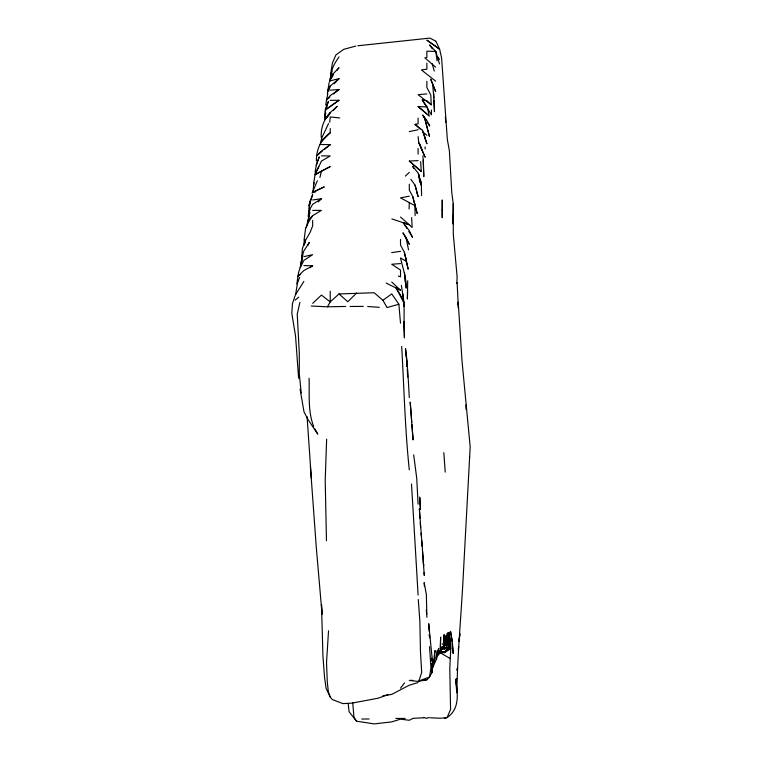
<?xml version="1.0" encoding="UTF-8"?>
<svg xmlns="http://www.w3.org/2000/svg" width="762" height="762" viewBox="0 0 762 762"><rect width="100%" height="100%" fill="white"/><g stroke="black" fill="none" stroke-linecap="round" stroke-linejoin="round"><path stroke-width="1.14" d="M403.974 306.581L403.974 303.2L404.098 306.267M426.872 63.113L426.872 69.199L421.434 69.933L435.654 81.172M324.831 119.472L325.241 109.566L328.46 101.279L325.584 109.766L324.831 119.472L325.784 112.9M437.121 655.892L440.065 652.663L444.446 652.634L450.723 648.672L450.332 638.308L450.723 648.672L449.79 668.426L450.571 709.46L447.075 717.585L444.446 718.395M458.2 304.581L458.229 302.314L462.02 360.988L470.183 446.875L462.772 584.625C460.686 620.668 457.41 656.73 456.867 692.801M309.067 378.276C309.601 394.23 307.686 411.28 313.668 426.349M407.699 280.759L407.403 299.028L407.537 290.998M440.484 647.338L440.636 637.099L440.065 652.663L437.131 656.111M443.913 644.747L444.113 634.717L444.446 643.776L444.17 635.07M325.183 119.71L325.307 115.291M301.104 265.719L302.409 248.555L305.533 240.22L310.001 232.648L312.658 225.923L312.658 220.38M303.99 245.354L304.2 239.439M331.28 74.809C331.489 68.17 335.309 62.198 339.014 56.921M330.746 78.238L331.003 72.314M301.219 265.586L302 258.461L301.676 261.661M326.65 439.15L325.203 480.555L326.469 540.696M469.506 458.124L469.573 456.667M453.476 214.036L452.952 223.885L453.247 203.74L453.295 234.153L457.133 277.016L456.79 283.588M448.275 634.965L448.237 632.717L448.904 642.471L446.789 646.405L447.304 633.251L446.789 646.405L444.446 649.053L441.179 649.443M301.161 265.681L301.438 260.956L300.218 267.576L303.867 260.442M321.288 137.722C320.554 128.426 323.793 119.301 330.232 112.566L329.213 114.7M313.134 191.081L313.668 184.042M431.702 660.416L431.883 658.082L431.968 661.311M308.143 216.503L309.867 202.14L309.258 208.55M314.02 184.242L314.154 182.594M330.937 77.915L331.375 72.523L329.575 81.629M436.455 659.806L438.683 648.376L437.779 651.624M327.336 93.821L329.108 82.658M440.293 651.805L444.446 652.205L448.456 647.367L448.904 642.471M328.536 630.803L326.527 662.407L327.298 682.247L328.374 691.772L330.232 697.068L332.384 699.602L342.986 703.631L351.758 703.136L365.074 700.669M329.717 122.291L330.232 116.948L339.766 117.948M459.134 641.137L459.886 633.679L459.076 641.49M316.421 161.001C316.163 149.895 320.821 139.141 330.232 132.836L330.232 128.521M304.209 239.058L305.629 228.095L308.772 221.79L312.658 215.646L321.44 210.36L312.658 210.417M331.46 74.324L331.832 70.942M435.854 660.159L436.95 650.872M325.669 104.937L327.803 93.555M296.856 283.883L298.494 272.796L300.161 267.548M446.275 643.995L447.313 636.565M295.599 294.751L297.361 283.597L299.571 277.349M309.143 205.778L309.677 202.025L312.658 194.634L309.143 205.778L309.867 202.14M326.26 109.614L327.06 104.127M440.045 651.177L444.446 652.205L449.247 647.824L450.113 641.775L449.218 632.146L449.247 647.824L444.446 652.634L440.045 651.481M434.721 652.72L435.054 650.472L434.426 659.559L432.121 668.369L433.521 659.035L431.635 670.36M435.654 660.94L432.34 668.493L432.845 665.112M433.187 662.864L433.53 660.606M434.035 657.235L434.378 654.977M331.051 71.39L332.413 62.979L335.947 54.874L343.843 49.292L355.844 46.072M306.334 227.686L309.782 212.236L308.724 217.961M313.734 182.842L315.068 174.708L321.44 161.068L330.232 155.953L321.44 155.858M432.121 668.369L433.349 661.597L432.349 663.702M304.914 243.478L305.533 240.22M315.068 171.926L316.335 165.297L319.259 156.839L316.125 165.173M458.229 649.205L458.724 646.957M320.202 144.704L321.735 137.979L321.44 141.58L330.232 132.836M299.914 302.409L297.228 314.096L299.314 353.482L299.285 373.78L301.219 392.954M449.247 647.824L450.723 641.423M319.926 177.508L321.44 171.174L330.232 166.583L315.068 174.708L321.44 171.174M432.34 668.493L434.111 661.159L432.902 663.188M332.423 76.943L333.337 73.666L339.014 67.704L336.814 70.475M444.446 649.053L448.456 647.367L450.113 641.775M328.584 91.211L330.232 86.011L339.014 78.638L330.232 80.829M442.122 646.395L440.065 652.663L449.875 658.33M456.019 680.676L456.714 678.542M295.084 295.761L292.456 303.676L291.817 313.449L295.532 335.89L298.609 378.247M456.638 670.093L457.4 668.007M436.055 658.12L438.407 651.71M312.068 193.262L317.354 180.746M321.955 137.512L328.527 123.577M329.46 81.563L333.337 73.666L330.232 78.8L332.423 76.029M303.009 254.984L301.419 258.127L303.876 250.908L309.334 242.411L307.753 245.555M314.754 174.517L318.754 166.688M327.612 90.649L330.232 86.011M311.191 306.038L327.45 306.8L330.232 301.895L339.014 293.942L374.161 292.751L382.943 300.295L387.01 307.543L398.878 304.248L400.517 323.24M295.427 294.856L303.876 281.388M440.893 649.538L443.998 645.309L442.151 643.728M330.232 112.566L324.964 119.548L328.793 115.424M440.817 649.491L443.998 645.309M400.517 688.162L404.536 682.876M439.674 651.177L444.998 645.376L445.846 635.718L445.389 645.595L443.446 646.547M333.385 110.461L337.214 106.337L330.641 112.204M334.127 83.782L339.014 78.638M412.813 680.323L409.299 680.456L418.09 681.409L426.872 679.79L429.53 677.018L431.987 672.532L432.53 662.073L428.72 623.687L429.168 631.327M307.419 221.009L312.658 215.646M356.587 293.018L347.805 301.752L339.014 293.942M439.703 651.215L444.446 646.509M310.144 209.912L308.534 211.512L312.658 204.292L321.44 198.711L312.658 199.977M318.211 201.911L321.44 198.711M405.374 176.117L409.299 172.364M312.658 303.362L321.44 295.094L330.232 301.895L330.232 291.274M329.936 97.022L326.307 100.041L330.232 95.612L339.014 89.478L330.232 90.202M333.565 94.002L339.014 89.478M295.084 300.142L298.723 297.151M322.278 151.171L316.982 155.515L321.44 151.076L330.232 144.647L321.44 144.494M324.041 149.714L330.232 144.647M382.943 300.295L391.735 293.884L398.878 304.248M300.628 274.368L297.847 276.358L303.876 270.539L312.658 265.748L303.867 265.595M309.877 267.738L312.658 265.748M339.014 100.26L325.584 109.766L339.014 100.26L330.232 100.355M304.543 259.928L312.658 254.689L303.876 256.632M312.658 192.348L324.145 186.966L312.658 192.348L315.782 191.795M428.825 717.452L426.872 718.356L423.577 717.423M442.246 647.729L444.446 646.852L442.265 647.662M447.523 649.872L450.723 648.672M388.106 694.696L378.285 698.154L365.903 700.545M418.081 682.533L408.889 685.39L391.735 694.411L382.943 695.716M444.189 648.3L448.456 647.367M409.299 131.616L418.09 129.75M409.299 196.186L400.517 197.863L414.852 205.616L415.147 215.589M420.11 129.073L415.033 124.358L418.09 123.844L418.09 118.081M391.735 252.622L400.517 251.317M357.883 45.758L429.882 38.1L435.654 41.081M426.872 93.907L418.09 94.688L431.282 104.832L430.768 94.974L426.872 87.487L426.872 81.344M400.517 263.576L391.725 264.262L400.517 270.053L400.517 276.835L398.326 276.025M420.653 161.687L421.272 171.469L409.299 161.068L418.09 160.591M423.882 717.794L413.147 718.29L409.299 720.271L400.517 719.157L391.725 721.89L374.161 723.9L356.587 721.185L349.091 711.737L348.234 704.136M327.45 306.8L345.653 306.438M424.529 679.875L426.872 679.79M361.76 719.052L369.132 718.966M350.025 306.476L363.284 306.4M395.821 718.433L405.146 718.471M435.654 51.406L426.872 51.206L426.872 57.464L424.844 57.826L435.654 67.189M429.854 717.785L440.674 718.242L447.075 717.585C460.267 708.831 457.581 692.496 455.609 679.18M427.444 107.699L429.254 116.138L418.09 106.537L426.872 106.975M367.675 306.524L379.295 307.305M425.92 105.899L422.215 99.917L426.872 100.736L431.282 104.832M409.07 208.95L409.299 202.825M391.83 218.904L409.299 224.771L412.137 227.467L411.632 217.618M406.918 228.457L403.146 222.514L409.299 224.771L400.517 217.056M386.143 283.064L400.517 290.198L391.725 282.016M403.955 321.402L404.06 327.536L404.127 303.114L395.945 287.55L400.517 290.198M415.033 124.358L422.415 130.235L426.872 143.647L422.415 130.235M409.299 161.068L421.272 171.469M418.09 106.537L426.872 113.862M424.339 133.007L426.872 135.36M435.912 41.281L439.655 49.273L441.627 58.274L447.332 139.475L449.389 150.809L451.78 192.767L453.228 203.635M403.146 222.514L409.299 230.724L412.556 237.373L408.794 231.429M424.805 118.71L429.425 136.331L424.805 118.71L422.853 115.195L426.872 120.625L429.711 126.025L427.215 122.091M410.861 179.289L415.08 185.195L418.081 196.51L415.08 185.195M356.587 721.185L353.997 717.556L352.701 702.526M422.215 99.917L427.282 107.137M432.264 48.806L429.606 44.929L435.807 51.492L439.512 63.951M437.569 56.559L439.56 59.465M418.719 142.513L425.082 157.058L418.719 142.513L418.09 136.617M405.975 237.334L402.936 232.781L409.299 244.307L405.975 237.334L408.527 249.841M422.853 115.195L425.968 120.12M400.45 295.084L395.945 287.55M427.149 107.89L431.473 114.862L431.416 109.995M413.795 168.354L412.642 166.316L418.29 173.193L421.367 185.347L418.414 173.498L419.805 182.47M419.548 178.556L420.7 180.594M314.925 428.949L317.754 434.13L307.962 419.5L303.99 411.785L300.095 389.249M404.355 252.251L408.127 269.015L404.355 252.251L400.517 245.059L400.517 239.468M412.785 196.663L417.1 213.322L412.785 196.663L409.299 190.033L409.299 184.223M330.232 697.068L326.088 688.315L324.526 677.266L322.936 656.053L321.488 604.495L322.069 614.248L316.23 546.611L310.382 466.201M400.517 295.208L404.127 303.114L401.355 285.388M432.578 83.791L430.692 79.143L435.654 91.564L432.578 83.791L433.873 97.917M419.519 143.713L422.319 150.581M404.498 272.463L406.194 288.179C406.422 277.644 402.736 267.948 400.517 257.947L406.289 261.29L405.775 257.508M432.225 63.703L434.235 71.047M409.299 469.897C404.984 428.892 404.06 387.61 401.679 346.443M413.699 454.838L416.747 478.431L418.081 504.12M435.864 51.702L437.093 60.893M414.347 201.587L414.852 205.616M424.815 136.617L425.053 138.865M455.828 682.057L456.762 691.725M402.831 293.713L403.269 298.237M403.489 300.504L404.031 306.153M452.047 641.328L450.533 631.393L452.228 640.556L453.228 653.558L452.247 643.471M421.043 533.133L421.338 536.353M406.327 357.245L405.546 348.682L407.851 371.97L409.299 397.593M422.948 155.829L423.815 176.622L423.339 160.134M417.271 193.138L417.357 194.024M418.262 599.504L419.852 620.706L420.462 651.5L421.691 672.494L418.824 680.98L429.53 677.018L430.94 667.683L429.549 646.595M429.587 636.908L429.387 634.641L429.616 637.832M311.334 478.422L307.076 416.633M457.114 282.664L458.41 308.191L458.229 302.314M410.966 411.547L410.185 402.079L413.109 439.95L411.871 424.472M445.227 472.135L443.817 452.666M422.529 551.231L424.301 575.52L424.101 572.433M406.527 359.388L407.089 366.474M429.368 634.479L429.52 636.432M411.49 483.994C413.728 521.065 415.947 558.07 418.09 595.122M421.738 540.639L422.177 546.525M426.31 609.781L426.653 614.486M420.253 522.875L420.586 527.571M411.061 412.737L411.699 422.119M433.673 93.307L434.492 111.776L433.978 100.232M423.386 561.88L423.643 565.747L419.367 508.835L419.938 518.179M445.399 116.967L445.722 122.415M406.289 352.587L407.156 366.532M424.358 586.111L424.158 582.606L426.377 594.608L426.872 617.268M406.898 362.379L407.079 365.77M407.26 369.16L407.68 377.066M404.241 333.48L404.441 337.899L404.003 323.469L404.212 332.365M431.673 663.502L431.987 672.532L431.94 668.264M421.281 181.613L421.596 195.634M425.091 146.923L425.12 148.961M405.136 277.425L405.222 282.188M465.963 404.936L466.03 409.404M418.081 148.485L418.081 154.143M442.217 210.112L442.217 217.684L442.246 199.949L442.217 210.112M435.654 46.291L426.872 40.148L439.655 49.273L435.654 46.291M419.833 498.958L419.652 497.053L420.453 509.464L419.833 498.958"/></g></svg>
